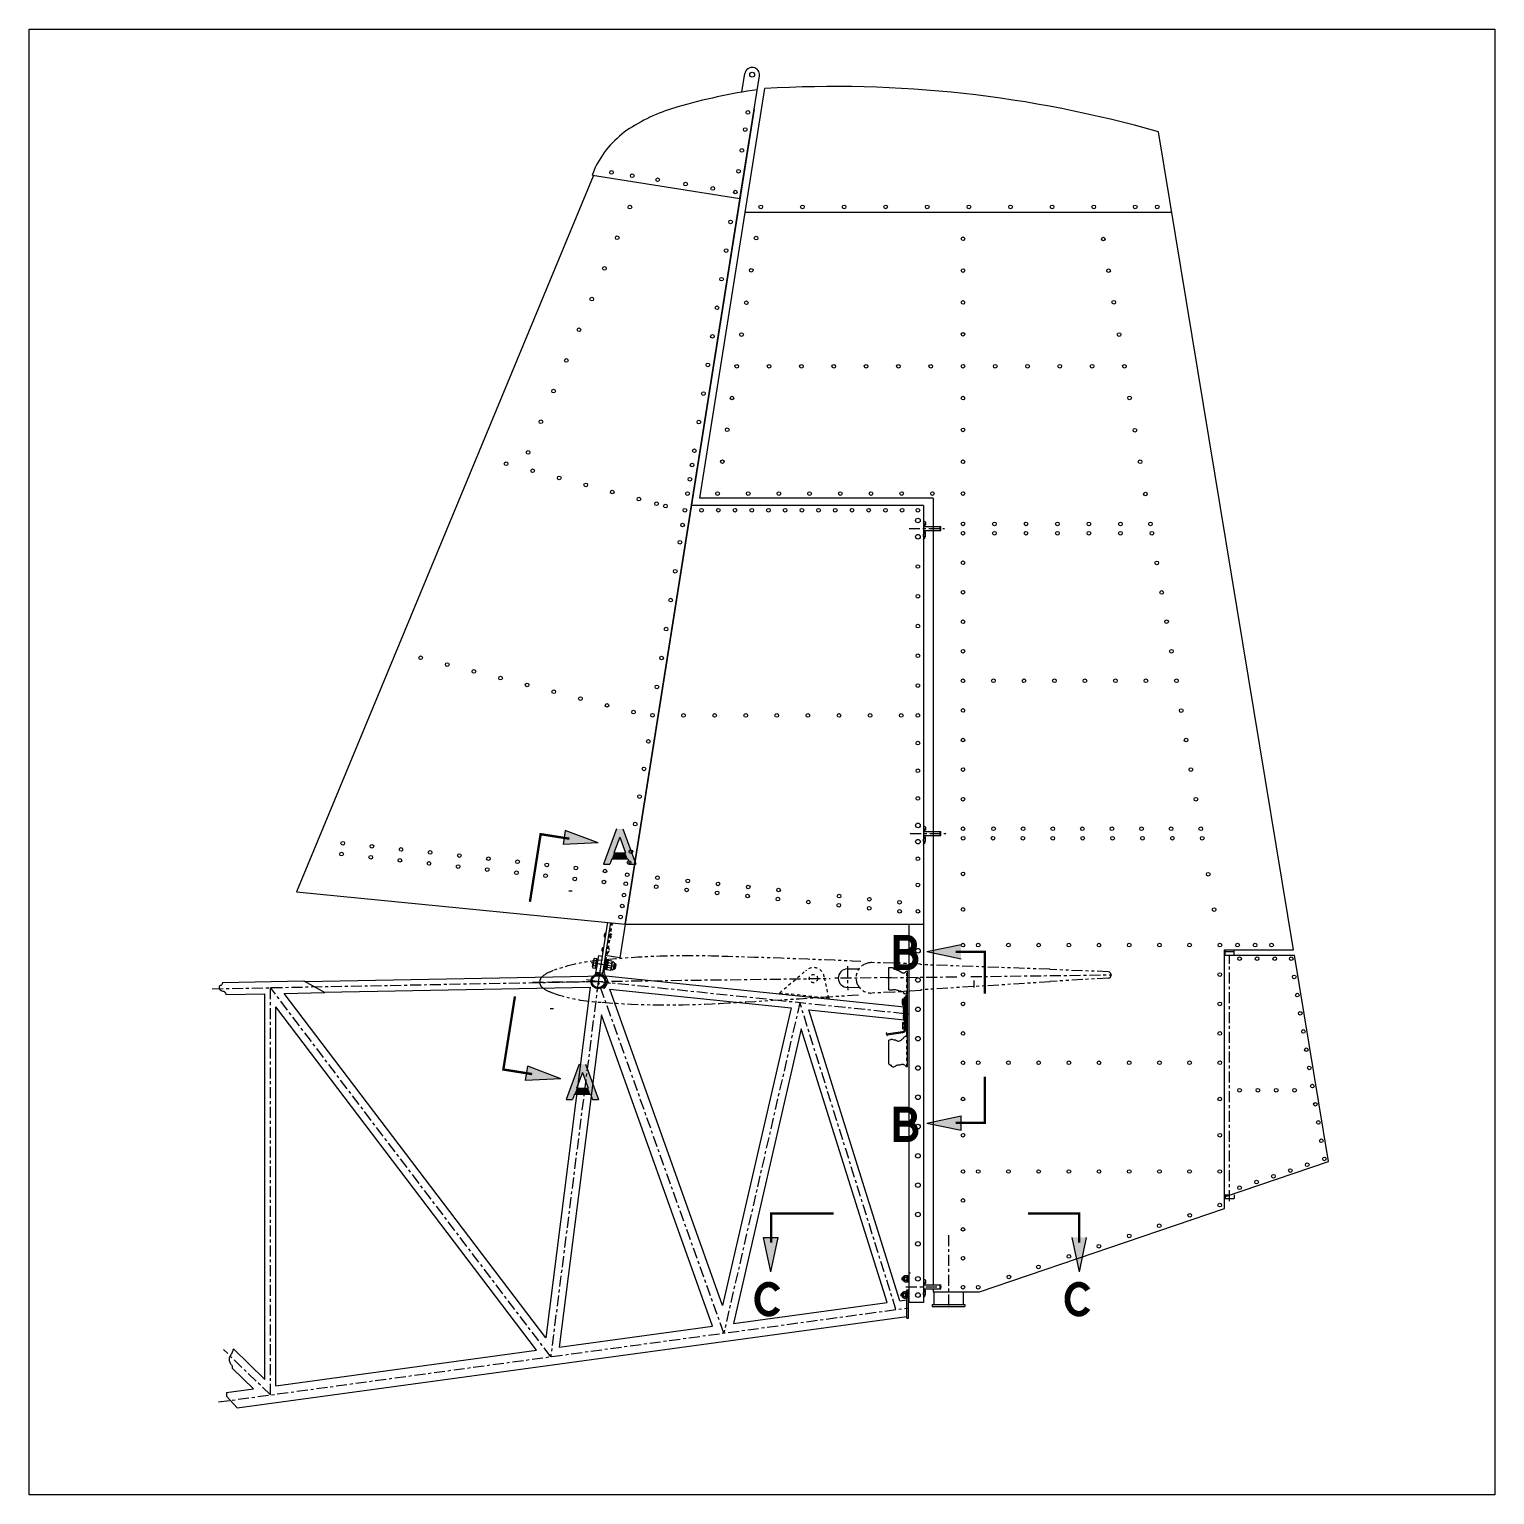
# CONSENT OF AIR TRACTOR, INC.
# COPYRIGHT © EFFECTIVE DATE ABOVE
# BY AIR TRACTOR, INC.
# Model space of a CAD drawing. Extents: x 0 to 261, y -2 to 48.
# Drawn here: x 43.8 to 93.8, y -2.3 to 47.7 of the extents above; entities that cross this region are included whole.
import ezdxf

# ---------------------------------------------------------------- set-up
doc = ezdxf.new("R2010")
doc.units = 0
doc.header["$LTSCALE"] = 0.3
doc.header["$MEASUREMENT"] = 0
for name, pattern in [('CENTER', [2, 1.25, -0.25, 0.25, -0.25]), ('HIDDEN', [0.375, 0.25, -0.125]), ('PHANTOM', [2.5, 1.25, -0.25, 0.25, -0.25, 0.25, -0.25])]:
    doc.linetypes.add(name, pattern=pattern)
doc.layers.get('0').update_dxf_attribs({"linetype": 'CONTINUOUS'})
for name, color, linetype in [('1', 1, 'CONTINUOUS'), ('2', 6, 'CONTINUOUS'), ('NOTES', 2, 'CONTINUOUS')]:
    doc.layers.add(name, color=color, linetype=linetype)

msp = doc.modelspace()

# ---------------------------------------------------------------- linework, layer by layer
at = {"color": 40}
for p, q in [((74.303, 30.863), (74.344, 30.863)), ((74.303, 30.786), (74.376, 30.786)), ((74.303, 30.777), (74.376, 30.777)), ((74.312, 30.847), (74.312, 30.786)), ((74.347, 30.786), (74.347, 30.777)), ((74.376, 30.847), (74.376, 30.786)), ((74.376, 30.777), (74.376, 30.743)), ((74.376, 30.447), (74.376, 30.503)), ((74.376, 30.477), (74.306, 30.477)), ((74.376, 30.447), (74.306, 30.447)), ((74.344, 30.344), (74.306, 30.344)), ((74.336, 30.291), (74.306, 30.291)), ((74.311, 30.276), (74.306, 30.276)), ((74.311, 30.261), (74.306, 30.261)), ((74.306, 30.256), (74.311, 30.261)), ((74.311, 30.291), (74.311, 30.261)), ((74.312, 30.359), (74.312, 30.431)), ((74.376, 30.359), (74.376, 30.431)), ((74.303, 20.458), (74.344, 20.458)), ((74.303, 20.381), (74.376, 20.381)), ((74.303, 20.372), (74.376, 20.372)), ((74.376, 20.072), (74.306, 20.072)), ((74.376, 20.042), (74.306, 20.042)), ((74.312, 20.442), (74.312, 20.381)), ((74.312, 19.954), (74.312, 20.026)), ((74.347, 20.381), (74.347, 20.372)), ((74.376, 20.442), (74.376, 20.381)), ((74.376, 20.372), (74.376, 20.338)), ((74.376, 20.042), (74.376, 20.098)), ((74.376, 19.954), (74.376, 20.026)), ((74.344, 19.939), (74.306, 19.939)), ((74.336, 19.886), (74.306, 19.886)), ((74.311, 19.871), (74.306, 19.871)), ((74.311, 19.856), (74.306, 19.856)), ((74.306, 19.851), (74.311, 19.856)), ((74.311, 19.886), (74.311, 19.856)), ((63.016, 15.686), (63.054, 15.928)), ((63.029, 15.642), (63.114, 15.629)), ((63.042, 15.723), (63.126, 15.71)), ((63.067, 15.885), (63.152, 15.871)), ((63.08, 15.965), (63.165, 15.952)), ((63.114, 15.629), (63.165, 15.952)), ((63.119, 15.665), (63.131, 15.664)), ((63.126, 15.627), (63.177, 15.95)), ((63.126, 15.627), (63.155, 15.622)), ((63.155, 15.622), (63.206, 15.945)), ((63.159, 15.915), (63.171, 15.914)), ((63.177, 15.95), (63.206, 15.945)), ((63.483, 15.902), (63.432, 15.579)), ((63.491, 15.569), (63.432, 15.579)), ((63.513, 15.897), (63.461, 15.574)), ((63.542, 15.892), (63.483, 15.902)), ((63.542, 15.892), (63.491, 15.569)), ((63.625, 15.548), (63.51, 15.566)), ((63.637, 15.629), (63.523, 15.647)), ((63.663, 15.79), (63.549, 15.808)), ((63.676, 15.871), (63.562, 15.889)), ((63.689, 15.827), (63.65, 15.585)), ((63.754, 15.806), (63.719, 15.585)), ((63.722, 15.603), (63.762, 15.597)), ((63.769, 15.773), (63.744, 15.614)), ((63.751, 15.788), (63.791, 15.782)), ((63.791, 15.782), (63.762, 15.597)), ((63.762, 15.597), (63.784, 15.614)), ((63.808, 15.759), (63.784, 15.614)), ((63.791, 15.782), (63.808, 15.759)), ((73.589, 14.396), (73.589, 14.559)), ((73.602, 14.586), (73.652, 14.586)), ((73.602, 14.532), (73.652, 14.532)), ((73.652, 14.369), (73.652, 14.586)), ((73.652, 14.561), (73.66, 14.561)), ((73.66, 14.393), (73.66, 14.561)), ((73.602, 14.423), (73.652, 14.423)), ((73.602, 14.369), (73.652, 14.369)), ((73.652, 14.393), (73.66, 14.393)), ((73.589, 13.748), (73.589, 13.586)), ((73.602, 13.776), (73.652, 13.776)), ((73.602, 13.722), (73.652, 13.722)), ((73.602, 13.613), (73.652, 13.613)), ((73.602, 13.559), (73.652, 13.559)), ((73.652, 13.776), (73.652, 13.559)), ((73.652, 13.751), (73.66, 13.751)), ((73.652, 13.583), (73.66, 13.583)), ((73.66, 13.751), (73.66, 13.583)), ((74.303, 4.992), (74.344, 4.992)), ((74.303, 4.915), (74.376, 4.915)), ((74.303, 4.906), (74.376, 4.906)), ((74.376, 4.606), (74.306, 4.606)), ((74.376, 4.576), (74.306, 4.576)), ((74.312, 4.976), (74.312, 4.915)), ((74.312, 4.488), (74.312, 4.56)), ((74.347, 4.915), (74.347, 4.906)), ((74.376, 4.976), (74.376, 4.915)), ((74.376, 4.906), (74.376, 4.872)), ((74.376, 4.576), (74.376, 4.632)), ((74.376, 4.488), (74.376, 4.56)), ((74.344, 4.473), (74.306, 4.473)), ((74.336, 4.42), (74.306, 4.42)), ((74.311, 4.405), (74.306, 4.405)), ((74.306, 4.385), (74.311, 4.39)), ((74.311, 4.39), (74.306, 4.39)), ((74.311, 4.42), (74.311, 4.39))]:
    msp.add_line(p, q, dxfattribs=at)
at = {"color": 2}
for p, q in [((63.834, 20.38), (63.388, 19.18)), ((63.941, 20.093), (63.742, 19.56)), ((63.941, 20.093), (64.139, 19.56)), ((64.047, 20.38), (64.494, 19.18)), ((63.742, 19.56), (64.139, 19.56)), ((63.388, 19.18), (63.601, 19.18)), ((63.668, 19.36), (63.601, 19.18)), ((63.668, 19.36), (64.213, 19.36)), ((64.213, 19.36), (64.28, 19.18)), ((64.28, 19.18), (64.494, 19.18)), ((62.208, 18.27), (62.315, 18.27)), ((61.572, 14.254), (61.679, 14.254)), ((62.562, 12.349), (62.116, 11.149)), ((62.669, 12.062), (62.47, 11.529)), ((62.669, 12.062), (62.867, 11.529)), ((62.775, 12.349), (63.222, 11.149)), ((62.47, 11.529), (62.867, 11.529)), ((62.116, 11.149), (62.329, 11.149)), ((62.396, 11.329), (62.329, 11.149)), ((62.396, 11.329), (62.941, 11.329)), ((62.941, 11.329), (63.008, 11.149)), ((63.008, 11.149), (63.222, 11.149))]:
    msp.add_line(p, q, dxfattribs=at)
at = {"color": 41}
msp.add_line((62.97, 15.817), (63.793, 15.687), dxfattribs=at)
at = {"color": 40, "linetype": 'Continuous'}
for p, q in [((73.599, 5.078), (73.584, 5.063)), ((73.584, 4.998), (73.584, 5.063)), ((73.599, 4.983), (73.599, 5.078)), ((73.629, 5.078), (73.599, 5.078)), ((73.614, 4.983), (73.614, 5.078)), ((73.629, 4.956), (73.629, 5.105)), ((73.658, 4.949), (73.658, 5.112)), ((73.671, 5.139), (73.733, 5.139)), ((73.671, 5.085), (73.733, 5.085)), ((73.746, 5.139), (73.806, 5.139)), ((73.746, 4.921), (73.746, 5.139)), ((73.562, 4.529), (73.547, 4.514)), ((73.547, 4.449), (73.547, 4.514)), ((73.562, 4.434), (73.562, 4.529)), ((73.592, 4.529), (73.562, 4.529)), ((73.577, 4.434), (73.577, 4.529)), ((73.599, 4.983), (73.584, 4.998)), ((73.592, 4.406), (73.592, 4.556)), ((73.629, 4.983), (73.599, 4.983)), ((73.622, 4.4), (73.622, 4.563)), ((73.635, 4.59), (73.697, 4.59)), ((73.635, 4.535), (73.697, 4.535)), ((73.671, 4.976), (73.733, 4.976)), ((73.671, 4.921), (73.733, 4.921)), ((73.71, 4.372), (73.71, 4.59)), ((73.71, 4.59), (73.74, 4.59)), ((73.746, 4.921), (73.806, 4.921)), ((73.562, 4.434), (73.547, 4.449)), ((73.592, 4.434), (73.562, 4.434)), ((73.635, 4.427), (73.697, 4.427)), ((73.635, 4.372), (73.697, 4.372)), ((73.71, 4.372), (73.74, 4.372))]:
    msp.add_line(p, q, dxfattribs=at)
at = {"color": 2, "const_width": 0.2}
for points in [[(73.748, 16.186, 1), (73.748, 16.662), (73.392, 16.662), (73.392, 15.662), (73.772, 15.662, 1), (73.772, 16.186)], [(73.748, 10.321, 1), (73.748, 10.797), (73.392, 10.797), (73.392, 9.797), (73.772, 9.797, 1), (73.772, 10.321)], [(69.024, 4.833, 0.123194), (68.881, 4.797, 0.105528), (68.75, 4.687, 0.087456), (68.667, 4.53, 0.077907), (68.636, 4.333, 0.077907), (68.667, 4.137, 0.087456), (68.75, 3.98, 0.105528), (68.881, 3.869, 0.123194), (69.024, 3.833, 0.123194), (69.167, 3.869, 0.105528), (69.299, 3.98, 0.026273), (69.329, 4.024, 0.077907)], [(69.329, 4.643, 0.025898), (69.299, 4.687, 0.105528), (69.167, 4.797, 0.123194), (69.024, 4.833, 0.123194)], [(79.606, 4.833, 0.123194), (79.463, 4.797, 0.105528), (79.331, 4.687, 0.087456), (79.249, 4.53, 0.077907), (79.218, 4.333, 0.077907), (79.249, 4.137, 0.087456), (79.331, 3.98, 0.105528), (79.463, 3.869, 0.123194), (79.606, 3.833, 0.123194), (79.749, 3.869, 0.105528), (79.88, 3.98, 0.026273), (79.911, 4.024, 0.077907)], [(79.91, 4.643, 0.025898), (79.88, 4.687, 0.105528), (79.749, 4.797, 0.123194), (79.606, 4.833, 0.123194)]]:
    msp.add_lwpolyline(points, format="xyb", dxfattribs=at)
for points in [[(73.8, 16.186), (73.392, 16.186)], [(73.8, 10.321), (73.392, 10.321)]]:
    msp.add_lwpolyline(points, dxfattribs=at)
at = {"color": 40}
for centre, radius, start, end in [((74.249, 30.722), 0.141, 63.0585, 66.3342), ((74.344, 30.822), 0.0408, 38.7449, 141.2551), ((74.249, 30.306), 0.14, 63.0585, 65.8548), ((74.249, 30.484), 0.14, 294.1452, 296.9415), ((74.344, 30.406), 0.0408, 38.7449, 141.2551), ((74.344, 30.385), 0.0408, 218.7449, 321.2551), ((74.249, 20.317), 0.141, 63.0585, 66.3342), ((74.249, 19.901), 0.14, 63.0585, 65.8548), ((74.344, 20.417), 0.0408, 38.7449, 141.2551), ((74.344, 20.001), 0.0408, 38.7449, 141.2551), ((74.249, 20.079), 0.14, 294.1452, 296.9415), ((74.344, 19.98), 0.0408, 218.7449, 321.2551), ((63.068, 15.678), 0.0524, 119.7449, 222.2551), ((63.213, 15.779), 0.18, 144.0585, 197.9415), ((63.106, 15.92), 0.0524, 119.7449, 222.2551), ((63.549, 15.601), 0.0524, 119.7449, 222.2551), ((63.695, 15.702), 0.181, 144.0585, 197.9415), ((63.588, 15.844), 0.0524, 119.7449, 222.2551), ((63.599, 15.593), 0.0524, 299.7449, 42.2551), ((63.491, 15.735), 0.181, 324.0585, 17.9415), ((63.637, 15.836), 0.0524, 299.7449, 42.2551), ((73.624, 14.559), 0.0348, 128.7449, 231.2551), ((73.709, 14.477), 0.12, 153.0585, 206.9415), ((73.624, 14.396), 0.0348, 128.7449, 231.2551), ((73.624, 13.749), 0.0348, 128.7449, 231.2551), ((73.709, 13.667), 0.12, 153.0585, 206.9415), ((73.624, 13.586), 0.0348, 128.7449, 231.2551), ((74.249, 4.851), 0.141, 63.0585, 66.3342), ((74.249, 4.435), 0.14, 63.0585, 65.8548), ((74.344, 4.951), 0.0408, 38.7449, 141.2551), ((74.344, 4.535), 0.0408, 38.7449, 141.2551), ((74.249, 4.613), 0.14, 294.1452, 296.9415), ((74.344, 4.514), 0.0408, 218.7449, 321.2551)]:
    msp.add_arc(centre, radius, start, end, dxfattribs=at)
at = {"color": 40, "linetype": 'Continuous'}
for centre, radius, start, end in [((73.693, 5.112), 0.0349, 128.7449, 231.2551), ((73.778, 5.03), 0.12, 153.0585, 206.9415), ((73.711, 5.112), 0.0349, 308.7449, 51.2551), ((73.626, 5.03), 0.12, 333.0585, 26.9415), ((73.656, 4.563), 0.0349, 128.7449, 231.2551), ((73.742, 4.481), 0.12, 153.0585, 206.9415), ((73.693, 4.949), 0.0349, 128.7449, 231.2551), ((73.675, 4.563), 0.0349, 308.7449, 51.2551), ((73.589, 4.481), 0.12, 333.0585, 26.9415), ((73.711, 4.949), 0.0349, 308.7449, 51.2551), ((73.656, 4.399), 0.0349, 128.7449, 231.2551), ((73.675, 4.399), 0.0349, 308.7449, 51.2551)]:
    msp.add_arc(centre, radius, start, end, dxfattribs=at)
at = {"color": 2}
for points in [[(63.388, 19.18), (63.834, 20.38), (63.601, 19.18), (64.047, 20.38)], [(63.941, 20.093), (64.28, 19.18), (64.047, 20.38), (64.494, 19.18)], [(63.668, 19.36), (64.213, 19.36), (63.742, 19.56), (64.139, 19.56)], [(62.116, 11.149), (62.562, 12.349), (62.329, 11.149), (62.775, 12.349)], [(62.669, 12.062), (63.008, 11.149), (62.775, 12.349), (63.222, 11.149)], [(62.396, 11.329), (62.941, 11.329), (62.47, 11.529), (62.867, 11.529)]]:
    msp.add_solid(points, dxfattribs=at)
at = {"layer": '1'}
for p, q in [((68.044, 41.892), (68.706, 46.075)), ((68.112, 45.518), (68.212, 46.153)), ((66.677, 31.659), (68.89, 45.639)), ((68.526, 44.932), (63.94, 15.977)), ((86.933, 16.253), (82.326, 44.16)), ((63.04, 42.656), (52.909, 18.234)), ((63.008, 42.689), (63.129, 42.992)), ((63.008, 42.689), (68.044, 41.892)), ((64.123, 17.133), (68.05, 41.931)), ((82.78, 41.41), (68.22, 41.41)), ((74.64, 31.659), (74.64, 4.826)), ((74.306, 31.409), (74.306, 4.222)), ((74.376, 30.743), (74.306, 30.743)), ((74.355, 30.713), (74.306, 30.713)), ((74.355, 30.533), (74.306, 30.533)), ((74.376, 30.503), (74.306, 30.503)), ((74.355, 30.713), (74.355, 30.743)), ((74.355, 30.533), (74.355, 30.503)), ((74.88, 30.557), (74.88, 30.697)), ((74.896, 30.557), (74.896, 30.697)), ((74.376, 20.338), (74.306, 20.338)), ((74.355, 20.308), (74.306, 20.308)), ((74.355, 20.128), (74.306, 20.128)), ((74.376, 20.098), (74.306, 20.098)), ((74.355, 20.308), (74.355, 20.338)), ((74.355, 20.128), (74.355, 20.098)), ((74.88, 20.152), (74.88, 20.292)), ((74.896, 20.152), (74.896, 20.292)), ((52.909, 18.234), (64.123, 17.133)), ((63.53, 17.191), (63.256, 15.458)), ((63.625, 17.182), (63.35, 15.443)), ((63.702, 17.15), (63.681, 17.153)), ((64.123, 17.133), (74.306, 17.133)), ((73.806, 17.133), (73.806, 4.222)), ((73.806, 17.133), (73.806, 4.222)), ((63.624, 16.656), (63.603, 16.659)), ((63.646, 16.793), (63.625, 16.796)), ((63.127, 15.443), (63.225, 16.06)), ((63.225, 16.06), (63.348, 16.041)), ((63.94, 15.977), (63.447, 16.056)), ((63.546, 16.162), (63.525, 16.166)), ((63.567, 16.299), (63.546, 16.302)), ((84.576, 16.253), (86.933, 16.253)), ((84.576, 16.076), (86.962, 16.076)), ((84.598, 16.076), (84.598, 16.253)), ((84.598, 16.201), (84.905, 16.201)), ((84.905, 16.076), (84.905, 16.253)), ((88.124, 9.034), (86.962, 16.076)), ((63.416, 15.481), (63.496, 15.987)), ((63.437, 15.996), (63.496, 15.987)), ((71.71, 15.6), (72.107, 15.605)), ((74.2, 15.747), (74.201, 15.767)), ((78.622, 15.578), (78.622, 15.588)), ((63.127, 15.443), (63.25, 15.424)), ((63.35, 15.443), (63.256, 15.458)), ((63.368, 14.982), (63.406, 14.936)), ((69.399, 14.788), (69.395, 14.748)), ((71.08, 14.612), (71.076, 14.572)), ((71.718, 14.97), (72.115, 14.975)), ((73.66, 14.632), (73.66, 13.542)), ((73.7, 14.632), (73.7, 13.51)), ((74.211, 14.886), (74.213, 14.866)), ((84.576, 7.825), (88.124, 9.034)), ((84.576, 7.896), (84.751, 7.896)), ((84.598, 7.896), (84.598, 7.771)), ((84.598, 7.771), (84.905, 7.771)), ((84.905, 7.896), (84.905, 7.771)), ((76.222, 4.581), (84.576, 7.429)), ((73.866, 5.222), (73.836, 5.222)), ((73.74, 4.656), (73.806, 4.656)), ((74.376, 4.872), (74.306, 4.872)), ((74.355, 4.842), (74.306, 4.842)), ((74.355, 4.662), (74.306, 4.662)), ((74.376, 4.632), (74.306, 4.632)), ((74.355, 4.842), (74.355, 4.872)), ((74.355, 4.662), (74.355, 4.632)), ((74.64, 4.686), (74.64, 4.58)), ((74.64, 4.581), (76.222, 4.581)), ((74.66, 4.581), (74.66, 4.146)), ((74.88, 4.686), (74.88, 4.826)), ((74.896, 4.686), (74.896, 4.826)), ((73.806, 4.226), (73.8, 4.226)), ((74.306, 4.222), (73.806, 4.222)), ((74.603, 4.146), (74.603, 4.086)), ((75.717, 4.146), (75.717, 4.086)), ((73.74, 3.686), (73.8, 3.686))]:
    msp.add_line(p, q, dxfattribs=at)
at = {"layer": '1', "linetype": 'Continuous'}
for p, q in [((74.64, 31.659), (66.677, 31.659)), ((74.306, 31.409), (66.385, 31.409)), ((84.576, 7.429), (84.576, 16.253)), ((73.7, 13.504), (73.74, 13.504)), ((75.66, 4.581), (75.66, 4.146))]:
    msp.add_line(p, q, dxfattribs=at)
at = {"layer": '1', "color": 41, "linetype": 'CENTER'}
for p, q in [((73.812, 30.627), (75.026, 30.627)), ((73.851, 20.222), (75.065, 20.222)), ((63.27, 15.547), (63.156, 14.829)), ((62.806, 15.241), (63.631, 15.11)), ((73.708, 4.756), (74.922, 4.756))]:
    msp.add_line(p, q, dxfattribs=at)
at = {"layer": '1', "color": 3, "linetype": 'Continuous'}
for p, q in [((74.306, 30.697), (74.896, 30.697)), ((74.306, 30.557), (74.896, 30.557)), ((74.344, 30.713), (74.344, 30.697)), ((74.344, 30.557), (74.344, 30.537)), ((74.306, 20.292), (74.896, 20.292)), ((74.306, 20.152), (74.896, 20.152)), ((74.344, 20.308), (74.344, 20.292)), ((74.344, 20.152), (74.344, 20.132)), ((73.12, 14.887), (73.12, 15.641)), ((73.76, 12.273), (73.76, 15.538)), ((73.66, 13.537), (73.66, 14.637)), ((73.7, 13.504), (73.7, 14.685)), ((73.7, 13.542), (73.7, 14.637)), ((73.74, 13.319), (73.74, 14.685)), ((73.037, 13.389), (73.595, 13.467)), ((73.069, 13.353), (73.601, 13.428)), ((73.12, 12.364), (73.12, 13.166)), ((74.306, 4.826), (74.896, 4.826)), ((74.306, 4.686), (74.896, 4.686)), ((74.344, 4.842), (74.344, 4.826)), ((74.344, 4.686), (74.344, 4.666)), ((74.603, 4.146), (75.717, 4.146)), ((74.603, 4.086), (75.717, 4.086))]:
    msp.add_line(p, q, dxfattribs=at)
at = {"layer": '1', "color": 40}
for p, q in [((74.353, 30.308), (74.353, 30.333)), ((74.353, 19.903), (74.353, 19.928)), ((63.693, 15.567), (63.663, 15.571)), ((63.736, 15.832), (63.705, 15.837)), ((74.353, 4.437), (74.353, 4.462))]:
    msp.add_line(p, q, dxfattribs=at)
at = {"layer": '1', "linetype": 'HIDDEN'}
for p, q in [((63.655, 17.179), (63.476, 16.051)), ((63.685, 17.176), (63.506, 16.046)), ((63.647, 16.705), (63.641, 16.669)), ((63.658, 16.776), (63.652, 16.738)), ((63.569, 16.211), (63.563, 16.175)), ((63.58, 16.282), (63.574, 16.244)), ((69.399, 14.788), (70.282, 15.532)), ((71.08, 14.612), (70.921, 15.328)), ((69.399, 14.788), (71.08, 14.612))]:
    msp.add_line(p, q, dxfattribs=at)
at = {"layer": '1', "linetype": 'CENTER'}
for p, q in [((84.751, 7.68), (84.751, 16.076)), ((75.16, 6.518), (75.16, 4.017))]:
    msp.add_line(p, q, dxfattribs=at)
at = {"layer": '1', "color": 41}
msp.add_line((63.564, 15.723), (63.07, 15.801), dxfattribs=at)
at = {"layer": '1', "color": 40, "linetype": 'CENTER'}
for p, q in [((71.709, 15.693), (71.72, 14.875)), ((50.04, 14.924), (63.211, 15.177)), ((60.963, 15.148), (71.126, 15.278)), ((63.211, 15.177), (61.586, 2.37)), ((63.211, 15.177), (73.805, 14.067)), ((67.492, 3.175), (63.211, 15.177)), ((73.198, 15.304), (71.287, 15.28)), ((73.045, 15.302), (75.458, 15.333)), ((75.917, 15.339), (80.731, 15.4)), ((52.024, 1.067), (52.024, 14.962)), ((61.586, 2.37), (52.024, 14.962)), ((70.086, 14.456), (67.492, 3.175)), ((73.367, 3.976), (70.086, 14.456)), ((50.251, 0.825), (73.805, 4.036)), ((52.024, 1.067), (50.422, 2.615))]:
    msp.add_line(p, q, dxfattribs=at)
at = {"layer": '1', "linetype": 'PHANTOM'}
for p, q in [((73.309, 15.8), (72.535, 15.815)), ((74.201, 15.767), (73.309, 15.8)), ((78.622, 15.588), (74.2, 15.747)), ((80.608, 15.506), (78.623, 15.577)), ((78.628, 15.159), (74.211, 14.886)), ((80.611, 15.291), (78.622, 15.168)), ((73.321, 14.811), (72.548, 14.776)), ((74.213, 14.866), (73.321, 14.811))]:
    msp.add_line(p, q, dxfattribs=at)
at = {"layer": '1', "color": 3, "linetype": 'HIDDEN'}
for p, q in [((73.74, 14.761), (73.74, 15.526)), ((73.74, 12.267), (73.74, 13.297))]:
    msp.add_line(p, q, dxfattribs=at)
at = {"layer": '1', "color": 3}
for p, q in [((50.387, 15.135), (53.164, 15.189)), ((53.164, 15.189), (53.882, 14.793)), ((53.195, 15.172), (63.471, 15.369)), ((63.471, 15.369), (73.66, 14.302)), ((50.506, 14.728), (51.836, 14.753)), ((51.836, 1.596), (51.836, 14.753)), ((52.487, 14.766), (53.882, 14.793)), ((61.415, 3.009), (52.487, 14.766)), ((53.852, 14.809), (62.935, 14.984)), ((62.935, 14.984), (61.415, 3.009)), ((67.453, 4.121), (63.602, 14.916)), ((63.602, 14.916), (69.786, 14.268)), ((73.66, 14.637), (73.66, 13.542)), ((73.76, 14.685), (73.7, 14.685)), ((73.7, 14.637), (73.7, 13.51)), ((52.211, 1.376), (52.211, 14.302)), ((61.107, 2.588), (52.211, 14.302)), ((63.319, 14.039), (61.879, 2.694)), ((67.111, 3.407), (63.319, 14.039)), ((69.786, 14.268), (67.453, 4.121)), ((73.502, 4.278), (70.394, 14.204)), ((70.394, 14.204), (73.66, 13.862)), ((70.137, 13.562), (67.824, 3.504)), ((73.062, 4.218), (70.137, 13.562)), ((73.74, 3.686), (73.74, 4.656)), ((73.8, 3.686), (73.8, 4.656)), ((67.824, 3.504), (73.062, 4.218)), ((73.502, 4.278), (73.74, 4.31)), ((50.883, 0.628), (73.74, 3.743)), ((61.879, 2.694), (67.111, 3.407)), ((51.836, 1.596), (50.761, 2.635)), ((52.211, 1.376), (61.107, 2.588)), ((51.451, 1.272), (50.717, 1.982)), ((50.519, 1.145), (51.451, 1.272))]:
    msp.add_line(p, q, dxfattribs=at)
at = {"layer": '1', "color": 3, "linetype": 'CENTER'}
msp.add_line((73.66, 14.637), (73.7, 14.637), dxfattribs=at)
at = {"layer": '1', "color": 3, "linetype": 'PHANTOM'}
msp.add_line((73.7, 13.504), (73.7, 14.685), dxfattribs=at)
at = {"layer": '1', "color": 40, "linetype": 'Continuous'}
for p, q in [((73.644, 5.12), (73.649, 5.12)), ((73.776, 5.139), (73.776, 4.921)), ((73.806, 5.139), (73.806, 4.921)), ((73.607, 4.571), (73.612, 4.571)), ((73.644, 4.941), (73.649, 4.941)), ((73.74, 4.59), (73.74, 4.372)), ((73.607, 4.391), (73.612, 4.391))]:
    msp.add_line(p, q, dxfattribs=at)
at = {"layer": '1'}
for points in [[(73.12, 15.641), (73.129, 15.644), (73.148, 15.651), (73.245, 15.651), (73.258, 15.644), (73.277, 15.631), (73.297, 15.619), (73.31, 15.619), (73.323, 15.606), (73.342, 15.593), (73.368, 15.58), (73.407, 15.56), (73.426, 15.554), (73.446, 15.547), (73.465, 15.547), (73.472, 15.534), (73.498, 15.521), (73.53, 15.502), (73.562, 15.482), (73.595, 15.47), (73.634, 15.463), (73.653, 15.463), (73.672, 15.476), (73.692, 15.489), (73.705, 15.502), (73.711, 15.515), (73.73, 15.521), (73.756, 15.534), (73.76, 15.538)], [(50.387, 15.135), (50.387, 15.123), (50.379, 15.097), (50.37, 15.066), (50.352, 15.048), (50.33, 15.039), (50.304, 15.031), (50.286, 15.022), (50.286, 15.004), (50.277, 14.987), (50.277, 14.93), (50.295, 14.903), (50.313, 14.886), (50.339, 14.868), (50.361, 14.859), (50.405, 14.846), (50.422, 14.837), (50.449, 14.837), (50.458, 14.82), (50.471, 14.811), (50.488, 14.776), (50.506, 14.75), (50.506, 14.728)], [(73.12, 14.887), (73.195, 14.887), (73.222, 14.89), (73.245, 14.893), (73.276, 14.897), (73.303, 14.904), (73.323, 14.904), (73.343, 14.9), (73.377, 14.887), (73.411, 14.88), (73.429, 14.873), (73.442, 14.866), (73.469, 14.856), (73.5, 14.853), (73.51, 14.853), (73.52, 14.849), (73.534, 14.843), (73.55, 14.836), (73.564, 14.836), (73.577, 14.832), (73.598, 14.829), (73.622, 14.822), (73.629, 14.812), (73.629, 14.782), (73.632, 14.768), (73.649, 14.761), (73.666, 14.758), (73.689, 14.751), (73.716, 14.751), (73.73, 14.748), (73.757, 14.738), (73.76, 14.737)], [(73.12, 13.166), (73.15, 13.178), (73.188, 13.195), (73.204, 13.199), (73.215, 13.202), (73.235, 13.202), (73.266, 13.195), (73.296, 13.185), (73.323, 13.185), (73.347, 13.178), (73.361, 13.171), (73.367, 13.161), (73.381, 13.155), (73.411, 13.144), (73.438, 13.134), (73.466, 13.137), (73.493, 13.148), (73.52, 13.161), (73.547, 13.175), (73.564, 13.188), (73.571, 13.199), (73.581, 13.205), (73.591, 13.215), (73.608, 13.229), (73.629, 13.246), (73.642, 13.256), (73.645, 13.266), (73.649, 13.28), (73.659, 13.287), (73.676, 13.294), (73.689, 13.304), (73.7, 13.307), (73.71, 13.314), (73.727, 13.317), (73.76, 13.32)], [(73.12, 12.364), (73.135, 12.352), (73.187, 12.32), (73.219, 12.287), (73.232, 12.274), (73.258, 12.255), (73.297, 12.255), (73.323, 12.274), (73.349, 12.287), (73.368, 12.3), (73.388, 12.313), (73.414, 12.32), (73.439, 12.326), (73.485, 12.326), (73.504, 12.333), (73.53, 12.339), (73.543, 12.345), (73.569, 12.352), (73.614, 12.352), (73.627, 12.345), (73.653, 12.333), (73.698, 12.294), (73.718, 12.274), (73.73, 12.267), (73.743, 12.267), (73.76, 12.273)], [(50.761, 2.635), (50.761, 2.624), (50.743, 2.602), (50.739, 2.575), (50.73, 2.549), (50.717, 2.518), (50.695, 2.474), (50.673, 2.439), (50.655, 2.4), (50.611, 2.329), (50.611, 2.237), (50.625, 2.202), (50.638, 2.18), (50.647, 2.154), (50.66, 2.132), (50.673, 2.119), (50.691, 2.097), (50.704, 2.075), (50.717, 2.061), (50.717, 1.982)], [(50.519, 1.145), (50.519, 1.055), (50.528, 1.02), (50.883, 0.628)]]:
    msp.add_lwpolyline(points, dxfattribs=at)
for centre, radius in [((68.459, 46.114), 0.083), ((68.316, 44.825), 0.0625), ((68.223, 44.239), 0.0625), ((68.111, 43.529), 0.0625), ((63.661, 42.778), 0.0625), ((64.367, 42.666), 0.0625), ((65.236, 42.529), 0.0625), ((67.998, 42.819), 0.0625), ((66.189, 42.378), 0.0625), ((67.118, 42.231), 0.0625), ((67.886, 42.109), 0.0625), ((67.886, 42.109), 0.0625), ((64.29, 41.596), 0.0625), ((64.29, 41.596), 0.0625), ((68.756, 41.6), 0.0625), ((70.176, 41.6), 0.0625), ((71.596, 41.6), 0.0625), ((73.016, 41.6), 0.0625), ((74.436, 41.6), 0.0625), ((75.856, 41.6), 0.0625), ((77.276, 41.6), 0.0625), ((78.696, 41.6), 0.0625), ((80.116, 41.6), 0.0625), ((81.53, 41.6), 0.0625), ((82.28, 41.6), 0.0625), ((67.724, 41.089), 0.0625), ((63.856, 40.55), 0.0625), ((68.596, 40.539), 0.0625), ((75.655, 40.515), 0.0625), ((80.444, 40.506), 0.0625), ((67.57, 40.112), 0.0625), ((63.421, 39.503), 0.0625), ((68.43, 39.438), 0.0625), ((67.415, 39.136), 0.0625), ((75.655, 39.428), 0.0625), ((80.622, 39.426), 0.0625), ((62.987, 38.457), 0.0625), ((67.261, 38.16), 0.0625), ((68.262, 38.329), 0.0625), ((75.655, 38.341), 0.0625), ((80.8, 38.347), 0.0625), ((62.553, 37.41), 0.0625), ((67.106, 37.185), 0.0625), ((68.099, 37.245), 0.0625), ((75.655, 37.254), 0.0625), ((80.982, 37.245), 0.0625), ((62.119, 36.364), 0.0625), ((66.951, 36.209), 0.0625), ((67.935, 36.163), 0.0625), ((69.038, 36.163), 0.0625), ((70.141, 36.163), 0.0625), ((71.244, 36.163), 0.0625), ((72.347, 36.163), 0.0625), ((73.45, 36.163), 0.0625), ((74.553, 36.163), 0.0625), ((75.655, 36.167), 0.0625), ((76.756, 36.167), 0.0625), ((77.857, 36.167), 0.0625), ((78.958, 36.167), 0.0625), ((80.059, 36.167), 0.0625), ((81.161, 36.163), 0.0625), ((61.685, 35.317), 0.0625), ((66.797, 35.233), 0.0625), ((67.772, 35.081), 0.0625), ((75.655, 35.08), 0.0625), ((81.339, 35.083), 0.0625), ((61.251, 34.271), 0.0625), ((66.642, 34.257), 0.0625), ((67.608, 33.997), 0.0625), ((75.655, 33.993), 0.0625), ((81.52, 33.983), 0.0625), ((60.816, 33.223), 0.0625), ((66.488, 33.281), 0.0625), ((60.064, 32.838), 0.0625), ((60.97, 32.597), 0.0625), ((66.411, 32.795), 0.0625), ((67.444, 32.91), 0.0625), ((75.655, 32.906), 0.0625), ((81.698, 32.907), 0.0625), ((61.876, 32.356), 0.0625), ((62.782, 32.115), 0.0625), ((66.334, 32.308), 0.0625), ((63.688, 31.874), 0.0625), ((64.594, 31.633), 0.0625), ((65.2, 31.472), 0.0625), ((66.257, 31.822), 0.0625), ((67.28, 31.819), 0.0625), ((68.327, 31.819), 0.0625), ((69.374, 31.819), 0.0625), ((70.421, 31.819), 0.0625), ((71.468, 31.819), 0.0625), ((72.515, 31.819), 0.0625), ((73.562, 31.819), 0.0625), ((74.609, 31.819), 0.0625), ((75.655, 31.819), 0.0625), ((81.88, 31.805), 0.0625), ((65.5, 31.393), 0.0625), ((66.166, 31.252), 0.0625), ((66.736, 31.252), 0.0625), ((67.306, 31.252), 0.0625), ((67.876, 31.252), 0.0625), ((68.446, 31.252), 0.0625), ((69.016, 31.252), 0.0625), ((69.586, 31.252), 0.0625), ((70.156, 31.252), 0.0625), ((70.726, 31.252), 0.0625), ((71.296, 31.252), 0.0625), ((71.866, 31.252), 0.0625), ((72.436, 31.252), 0.0625), ((73.006, 31.252), 0.0625), ((73.576, 31.252), 0.0625), ((74.116, 31.252), 0.0625), ((66.087, 30.748), 0.0625), ((74.116, 30.902), 0.078), ((75.655, 30.787), 0.0625), ((75.655, 30.467), 0.0625), ((76.729, 30.787), 0.0625), ((76.729, 30.467), 0.0625), ((77.803, 30.787), 0.0625), ((77.803, 30.467), 0.0625), ((78.877, 30.787), 0.0625), ((78.877, 30.467), 0.0625), ((79.951, 30.787), 0.0625), ((79.951, 30.467), 0.0625), ((81.025, 30.787), 0.0625), ((81.025, 30.467), 0.0625), ((82.048, 30.787), 0.0625), ((82.101, 30.467), 0.0625), ((65.994, 30.16), 0.0625), ((74.116, 30.347), 0.078), ((75.655, 29.46), 0.0625), ((82.268, 29.455), 0.0625), ((65.837, 29.172), 0.0625), ((74.116, 29.332), 0.0625), ((75.655, 28.453), 0.0625), ((82.434, 28.448), 0.0625), ((65.681, 28.185), 0.0625), ((74.116, 28.316), 0.0625), ((75.655, 27.446), 0.0625), ((82.599, 27.45), 0.0625), ((65.525, 27.197), 0.0625), ((74.116, 27.3), 0.0625), ((75.655, 26.439), 0.0625), ((82.765, 26.443), 0.0625), ((57.149, 26.217), 0.0625), ((58.058, 25.985), 0.0625), ((65.368, 26.209), 0.0625), ((74.116, 26.284), 0.0625), ((58.966, 25.753), 0.0625), ((59.874, 25.522), 0.0625), ((60.783, 25.29), 0.0625), ((61.691, 25.058), 0.0625), ((65.212, 25.222), 0.0625), ((74.116, 25.268), 0.0625), ((75.655, 25.432), 0.0625), ((76.695, 25.432), 0.0625), ((77.735, 25.432), 0.0625), ((78.775, 25.432), 0.0625), ((79.815, 25.432), 0.0625), ((80.855, 25.432), 0.0625), ((81.895, 25.432), 0.0625), ((82.935, 25.432), 0.0625), ((62.599, 24.826), 0.0625), ((63.508, 24.594), 0.0625), ((64.416, 24.362), 0.0625), ((65.06, 24.257), 0.0625), ((66.119, 24.252), 0.0625), ((67.18, 24.252), 0.0625), ((68.241, 24.252), 0.0625), ((69.302, 24.252), 0.0625), ((70.363, 24.252), 0.0625), ((71.424, 24.252), 0.0625), ((72.485, 24.252), 0.0625), ((73.546, 24.252), 0.0625), ((74.116, 24.252), 0.0625), ((75.655, 24.422), 0.0625), ((83.099, 24.417), 0.0625), ((64.918, 23.365), 0.0625), ((74.116, 23.308), 0.0625), ((75.655, 23.412), 0.0625), ((83.266, 23.411), 0.0625), ((64.769, 22.424), 0.0625), ((74.116, 22.364), 0.0625), ((75.655, 22.402), 0.0625), ((83.432, 22.404), 0.0625), ((64.62, 21.483), 0.0625), ((74.116, 21.42), 0.0625), ((75.655, 21.392), 0.0625), ((83.599, 21.392), 0.0625), ((64.471, 20.542), 0.0625), ((74.116, 20.497), 0.078), ((74.116, 19.942), 0.078), ((75.655, 20.382), 0.0625), ((75.658, 20.062), 0.0625), ((76.678, 20.062), 0.0625), ((76.696, 20.382), 0.0625), ((77.698, 20.062), 0.0625), ((77.706, 20.382), 0.0625), ((78.716, 20.382), 0.0625), ((78.718, 20.062), 0.0625), ((79.726, 20.382), 0.0625), ((79.738, 20.062), 0.0625), ((80.736, 20.382), 0.0625), ((80.758, 20.062), 0.0625), ((81.746, 20.382), 0.0625), ((81.778, 20.062), 0.0625), ((82.756, 20.382), 0.0625), ((82.798, 20.062), 0.0625), ((83.766, 20.382), 0.0625), ((83.818, 20.062), 0.0625), ((54.45, 19.517), 0.0625), ((54.49, 19.89), 0.0625), ((55.484, 19.784), 0.0625), ((56.479, 19.679), 0.0625), ((57.473, 19.574), 0.0625), ((58.468, 19.468), 0.0625), ((64.322, 19.602), 0.0625), ((55.445, 19.412), 0.0625), ((56.439, 19.306), 0.0625), ((57.434, 19.201), 0.0625), ((58.428, 19.095), 0.0625), ((59.422, 18.99), 0.0625), ((59.462, 19.363), 0.0625), ((60.456, 19.257), 0.0625), ((61.451, 19.152), 0.0625), ((62.445, 19.046), 0.0625), ((63.44, 18.941), 0.0625), ((64.263, 19.231), 0.0625), ((74.116, 19.361), 0.0625), ((60.417, 18.884), 0.0625), ((61.411, 18.779), 0.0625), ((62.406, 18.673), 0.0625), ((63.4, 18.568), 0.0625), ((64.149, 18.507), 0.0625), ((64.197, 18.814), 0.0625), ((65.23, 18.71), 0.0625), ((66.263, 18.606), 0.0625), ((67.296, 18.502), 0.0625), ((74.116, 18.466), 0.0625), ((75.655, 18.845), 0.0625), ((84.021, 18.833), 0.0625), ((64.087, 18.118), 0.0625), ((65.187, 18.403), 0.0625), ((66.225, 18.298), 0.0625), ((67.263, 18.193), 0.0625), ((68.302, 18.089), 0.0625), ((68.328, 18.397), 0.0625), ((69.34, 17.984), 0.0625), ((69.361, 18.293), 0.0625), ((71.427, 18.085), 0.0625), ((72.459, 17.981), 0.0625), ((64.028, 17.747), 0.0625), ((70.378, 17.879), 0.0625), ((71.416, 17.774), 0.0625), ((72.455, 17.67), 0.0625), ((73.491, 17.877), 0.0625), ((73.491, 17.565), 0.0625), ((74.116, 17.565), 0.0625), ((75.655, 17.629), 0.0625), ((84.221, 17.626), 0.0625), ((63.97, 17.376), 0.0625), ((74.116, 16.222), 0.078), ((75.655, 16.413), 0.0625), ((76.176, 16.413), 0.0625), ((77.206, 16.413), 0.0625), ((78.236, 16.413), 0.0625), ((79.266, 16.413), 0.0625), ((80.296, 16.413), 0.0625), ((81.326, 16.413), 0.0625), ((82.356, 16.413), 0.0625), ((83.386, 16.413), 0.0625), ((84.421, 16.413), 0.0625), ((85.021, 16.413), 0.0625), ((85.091, 15.951), 0.0625), ((85.621, 16.413), 0.0625), ((85.691, 15.951), 0.0625), ((86.185, 16.413), 0.0625), ((86.291, 15.951), 0.0625), ((86.856, 15.951), 0.0625), ((74.116, 15.222), 0.078), ((75.655, 15.41), 0.0625), ((84.416, 15.41), 0.0625), ((86.958, 15.329), 0.0625), ((87.061, 14.708), 0.0625), ((74.116, 14.222), 0.078), ((75.655, 14.406), 0.0625), ((84.416, 14.406), 0.0625), ((87.163, 14.087), 0.0625), ((87.266, 13.466), 0.0625), ((74.116, 13.222), 0.078), ((75.655, 13.402), 0.0625), ((84.416, 13.402), 0.0625), ((87.369, 12.845), 0.0625), ((74.116, 12.222), 0.078), ((75.655, 12.398), 0.0625), ((76.176, 12.398), 0.0625), ((77.206, 12.398), 0.0625), ((78.236, 12.398), 0.0625), ((79.266, 12.398), 0.0625), ((80.296, 12.398), 0.0625), ((81.326, 12.398), 0.0625), ((82.356, 12.398), 0.0625), ((83.386, 12.398), 0.0625), ((84.416, 12.398), 0.0625), ((87.471, 12.224), 0.0625), ((85.091, 11.461), 0.0625), ((85.716, 11.461), 0.0625), ((86.341, 11.461), 0.0625), ((86.966, 11.461), 0.0625), ((87.574, 11.603), 0.0625), ((74.116, 11.222), 0.078), ((75.655, 11.162), 0.0625), ((84.416, 11.162), 0.0625), ((87.676, 10.982), 0.0625), ((74.116, 10.222), 0.078), ((87.779, 10.361), 0.0625), ((75.655, 9.926), 0.0625), ((84.416, 9.926), 0.0625), ((87.881, 9.739), 0.0625), ((74.116, 9.222), 0.078), ((87.984, 9.118), 0.0625), ((75.655, 8.689), 0.0625), ((76.176, 8.689), 0.0625), ((77.206, 8.689), 0.0625), ((78.236, 8.689), 0.0625), ((79.266, 8.689), 0.0625), ((80.296, 8.689), 0.0625), ((81.326, 8.689), 0.0625), ((82.356, 8.689), 0.0625), ((83.386, 8.689), 0.0625), ((84.416, 8.689), 0.0625), ((86.246, 8.526), 0.0625), ((86.823, 8.723), 0.0625), ((87.401, 8.92), 0.0625), ((74.116, 8.222), 0.078), ((85.091, 8.132), 0.0625), ((85.669, 8.329), 0.0625), ((75.655, 7.702), 0.0625), ((84.416, 7.543), 0.0625), ((74.116, 7.222), 0.078), ((83.393, 7.194), 0.0625), ((75.655, 6.715), 0.0625), ((81.328, 6.49), 0.0625), ((82.349, 6.838), 0.0625), ((74.116, 6.222), 0.078), ((80.291, 6.137), 0.0625), ((75.655, 5.728), 0.0625), ((79.269, 5.789), 0.0625), ((74.116, 5.027), 0.078), ((77.22, 5.09), 0.0625), ((78.227, 5.433), 0.0625), ((74.116, 4.472), 0.078), ((75.655, 4.741), 0.0625), ((76.176, 4.741), 0.0625)]:
    msp.add_circle(centre, radius, dxfattribs=at)
at = {"layer": '1', "linetype": 'Continuous'}
for radius in [0.25, 0.25, 0.22]:
    msp.add_circle((63.211, 15.177), radius, dxfattribs=at)
at = {"layer": '1', "linetype": 'HIDDEN'}
msp.add_circle((70.551, 15.271), 0.141, dxfattribs=at)
at = {"layer": '1'}
for centre, radius, start, end in [((68.459, 46.114), 0.25, 351, 171), ((71.606, 25.263), 20.554, 98.3211, 106.0318), ((71.276, 5.555), 40.155, 74.0268, 93.4062), ((67.7, 38.854), 6.413, 106.0318, 122.2679), ((66.16, 41.439), 3.406, 123.5775, 152.8131), ((63.705, 17.165), 0.015, 261, 351), ((63.524, 16.742), 0.114, 114.8579, 227.1421), ((63.626, 16.671), 0.015, 261, 351), ((63.643, 16.778), 0.015, 351, 81), ((63.445, 16.248), 0.114, 114.8579, 227.1421), ((63.548, 16.177), 0.015, 261, 351), ((63.565, 16.284), 0.015, 351, 81), ((71.714, 15.285), 0.315, 90.73, 270.73), ((80.604, 15.398), 0.107, 273.5307, 87.9293), ((62.767, 13.608), 2.272, 129.3822, 130.9322), ((62.683, 13.5), 2.303, 126.0566, 127.582), ((62.985, 15.505), 0.149, 302.4128, 348.285), ((63.023, 15.527), 0.149, 302.4128, 348.285), ((63.06, 15.542), 0.149, 302.4128, 339.8829), ((63.095, 15.55), 0.149, 302.4128, 334.8036), ((63.128, 15.553), 0.149, 302.4128, 332.6934), ((63.54, 15.462), 0.185, 171, 220.9334), ((63.54, 15.462), 0.125, 171, 220.9334), ((62.727, 16.733), 2.272, 230.5278, 232.0778), ((63.349, 14.866), 0.0899, 50.5232, 110.0245), ((73.612, 14.353), 0.0474, 265.6444, 347.8475), ((73.612, 14.313), 0.0474, 265.6444, 347.8475), ((73.612, 14.273), 0.0474, 265.6444, 347.8475), ((73.612, 14.233), 0.0474, 265.6444, 347.8475), ((73.612, 14.193), 0.0474, 265.6444, 347.8475), ((73.612, 14.153), 0.0474, 265.6444, 347.8475), ((73.612, 14.018), 0.0474, 12.1525, 94.3556), ((73.612, 13.978), 0.0474, 12.1525, 94.3556), ((73.612, 13.938), 0.0474, 12.1525, 94.3556), ((73.612, 13.898), 0.0474, 12.1525, 94.3556), ((73.612, 13.858), 0.0474, 12.1525, 94.3556), ((73.612, 13.818), 0.0474, 12.1525, 94.3556), ((73.066, 13.403), 0.0319, 116.6507, 243.3493), ((73.036, 13.344), 0.034, 296.6507, 63.3493)]:
    msp.add_arc(centre, radius, start, end, dxfattribs=at)
at = {"layer": '1', "color": 40}
for centre, radius, start, end in [((74.336, 30.308), 0.0175, 270, 0), ((74.371, 30.333), 0.0175, 117.3047, 180.095), ((74.336, 19.903), 0.0175, 270, 0), ((74.371, 19.928), 0.0175, 117.3047, 180.095), ((63.659, 15.549), 0.0225, 80.905, 143.6953), ((63.708, 15.859), 0.0225, 198.3047, 261.095), ((63.697, 15.589), 0.0225, 261, 351), ((63.732, 15.81), 0.0225, 351, 81), ((74.336, 4.437), 0.0175, 270, 0), ((74.371, 4.462), 0.0175, 117.3047, 180.095)]:
    msp.add_arc(centre, radius, start, end, dxfattribs=at)
at = {"layer": '1', "linetype": 'PHANTOM'}
for centre, radius, start, end in [((66.324, -13.071), 29.122, 88.0274, 95.9399), ((57.714, -312.479), 328.653, 87.47847, 88.32389), ((62.196, 14.106), 1.53, 110.2291, 124.6811), ((63.726, 9.956), 5.953, 94.0002, 110.2291), ((72.524, 15.295), 0.52, 88.0714, 273.3886), ((61.462, 15.154), 0.25, 137.0713, 180.73), ((61.462, 15.154), 0.25, 180.73, 224.3887), ((62.641, 16.84), 2.303, 233.878, 235.4034), ((62.169, 16.221), 1.53, 236.7789, 251.2309), ((63.593, 20.409), 5.953, 251.2309, 267.4598), ((49.367, 342.586), 328.653, 273.13611, 273.97989), ((65.603, 43.495), 29.122, 265.5201, 273.4326)]:
    msp.add_arc(centre, radius, start, end, dxfattribs=at)
at = {"layer": '1', "linetype": 'HIDDEN'}
msp.add_arc((70.551, 15.271), 0.375, 8.8033, 135.8172, dxfattribs=at)
at = {"layer": '1', "linetype": 'Continuous'}
msp.add_arc((63.211, 15.177), 0.31, 308.9915, 40.9334, dxfattribs=at)
at = {"layer": '1', "color": 3, "linetype": 'Continuous'}
for radius, end in [(0.075, 0), (0.115, 360)]:
    msp.add_arc((73.585, 13.542), radius, 278, end, dxfattribs=at)
at = {"layer": '1', "color": 40, "linetype": 'Continuous'}
for centre, start, end in [((73.644, 5.105), 90, 180), ((73.649, 5.135), 269.905, 332.6953), ((73.607, 4.556), 90, 180), ((73.612, 4.586), 269.905, 332.6953), ((73.644, 4.956), 180, 270), ((73.649, 4.926), 27.3047, 90.095), ((73.607, 4.406), 180, 270), ((73.612, 4.376), 27.3047, 90.095)]:
    msp.add_arc(centre, 0.015, start, end, dxfattribs=at)
at = {"layer": '1'}
msp.add_point((63.304, 15.764), dxfattribs=at)
msp.add_point((63.304, 15.764), dxfattribs=at)
at = {"layer": '2'}
for p, q in [((62.084, 20.326), (62.007, 19.841)), ((63.205, 19.9), (62.084, 20.326)), ((63.205, 19.9), (62.007, 19.841)), ((74.415, 16.193), (75.589, 16.438)), ((74.415, 16.193), (75.589, 15.947)), ((76.025, 15.211), (76.025, 14.965)), ((60.732, 11.794), (60.809, 12.279)), ((61.931, 11.853), (60.809, 12.279)), ((61.931, 11.853), (60.732, 11.794)), ((74.415, 10.342), (75.589, 10.587)), ((75.589, 10.096), (75.589, 10.587)), ((74.415, 10.342), (75.589, 10.096)), ((68.853, 6.441), (69.344, 6.441)), ((69.099, 5.267), (68.853, 6.441)), ((69.099, 5.267), (69.344, 6.441)), ((79.628, 5.267), (79.382, 6.441)), ((79.628, 5.267), (79.873, 6.441))]:
    msp.add_line(p, q, dxfattribs=at)
at = {"layer": '2', "const_width": 0.08}
for points in [[(62.224, 20.044), (61.243, 20.199), (60.878, 17.893)], [(75.407, 16.188), (76.4, 16.188), (76.4, 14.761)], [(60.952, 12.013), (59.971, 12.169), (60.366, 14.664)], [(75.407, 10.353), (76.4, 10.353), (76.4, 11.927)], [(69.104, 6.259), (69.104, 7.252), (71.239, 7.252)], [(79.616, 6.259), (79.616, 7.252), (77.874, 7.252)]]:
    msp.add_lwpolyline(points, dxfattribs=at)
at = {"layer": '2'}
for points in [[(62.084, 20.326), (63.205, 19.9), (62.084, 20.326), (62.007, 19.841)], [(75.589, 16.438), (74.415, 16.193), (75.589, 16.438), (75.589, 15.947)], [(60.732, 11.794), (61.931, 11.853), (60.732, 11.794), (60.809, 12.279)], [(75.589, 10.096), (74.415, 10.342), (75.589, 10.096), (75.589, 10.587)], [(68.853, 6.441), (69.099, 5.267), (68.853, 6.441), (69.344, 6.441)], [(79.873, 6.441), (79.628, 5.267), (79.873, 6.441), (79.382, 6.441)]]:
    msp.add_solid(points, dxfattribs=at)
at = {"layer": 'NOTES'}
for p, q in [((43.796, 47.661), (93.796, 47.661)), ((43.796, -2.339), (43.796, 47.661)), ((93.796, 47.661), (93.796, -2.339)), ((93.796, -2.339), (43.796, -2.339))]:
    msp.add_line(p, q, dxfattribs=at)

doc.saveas('drawing.dxf')
